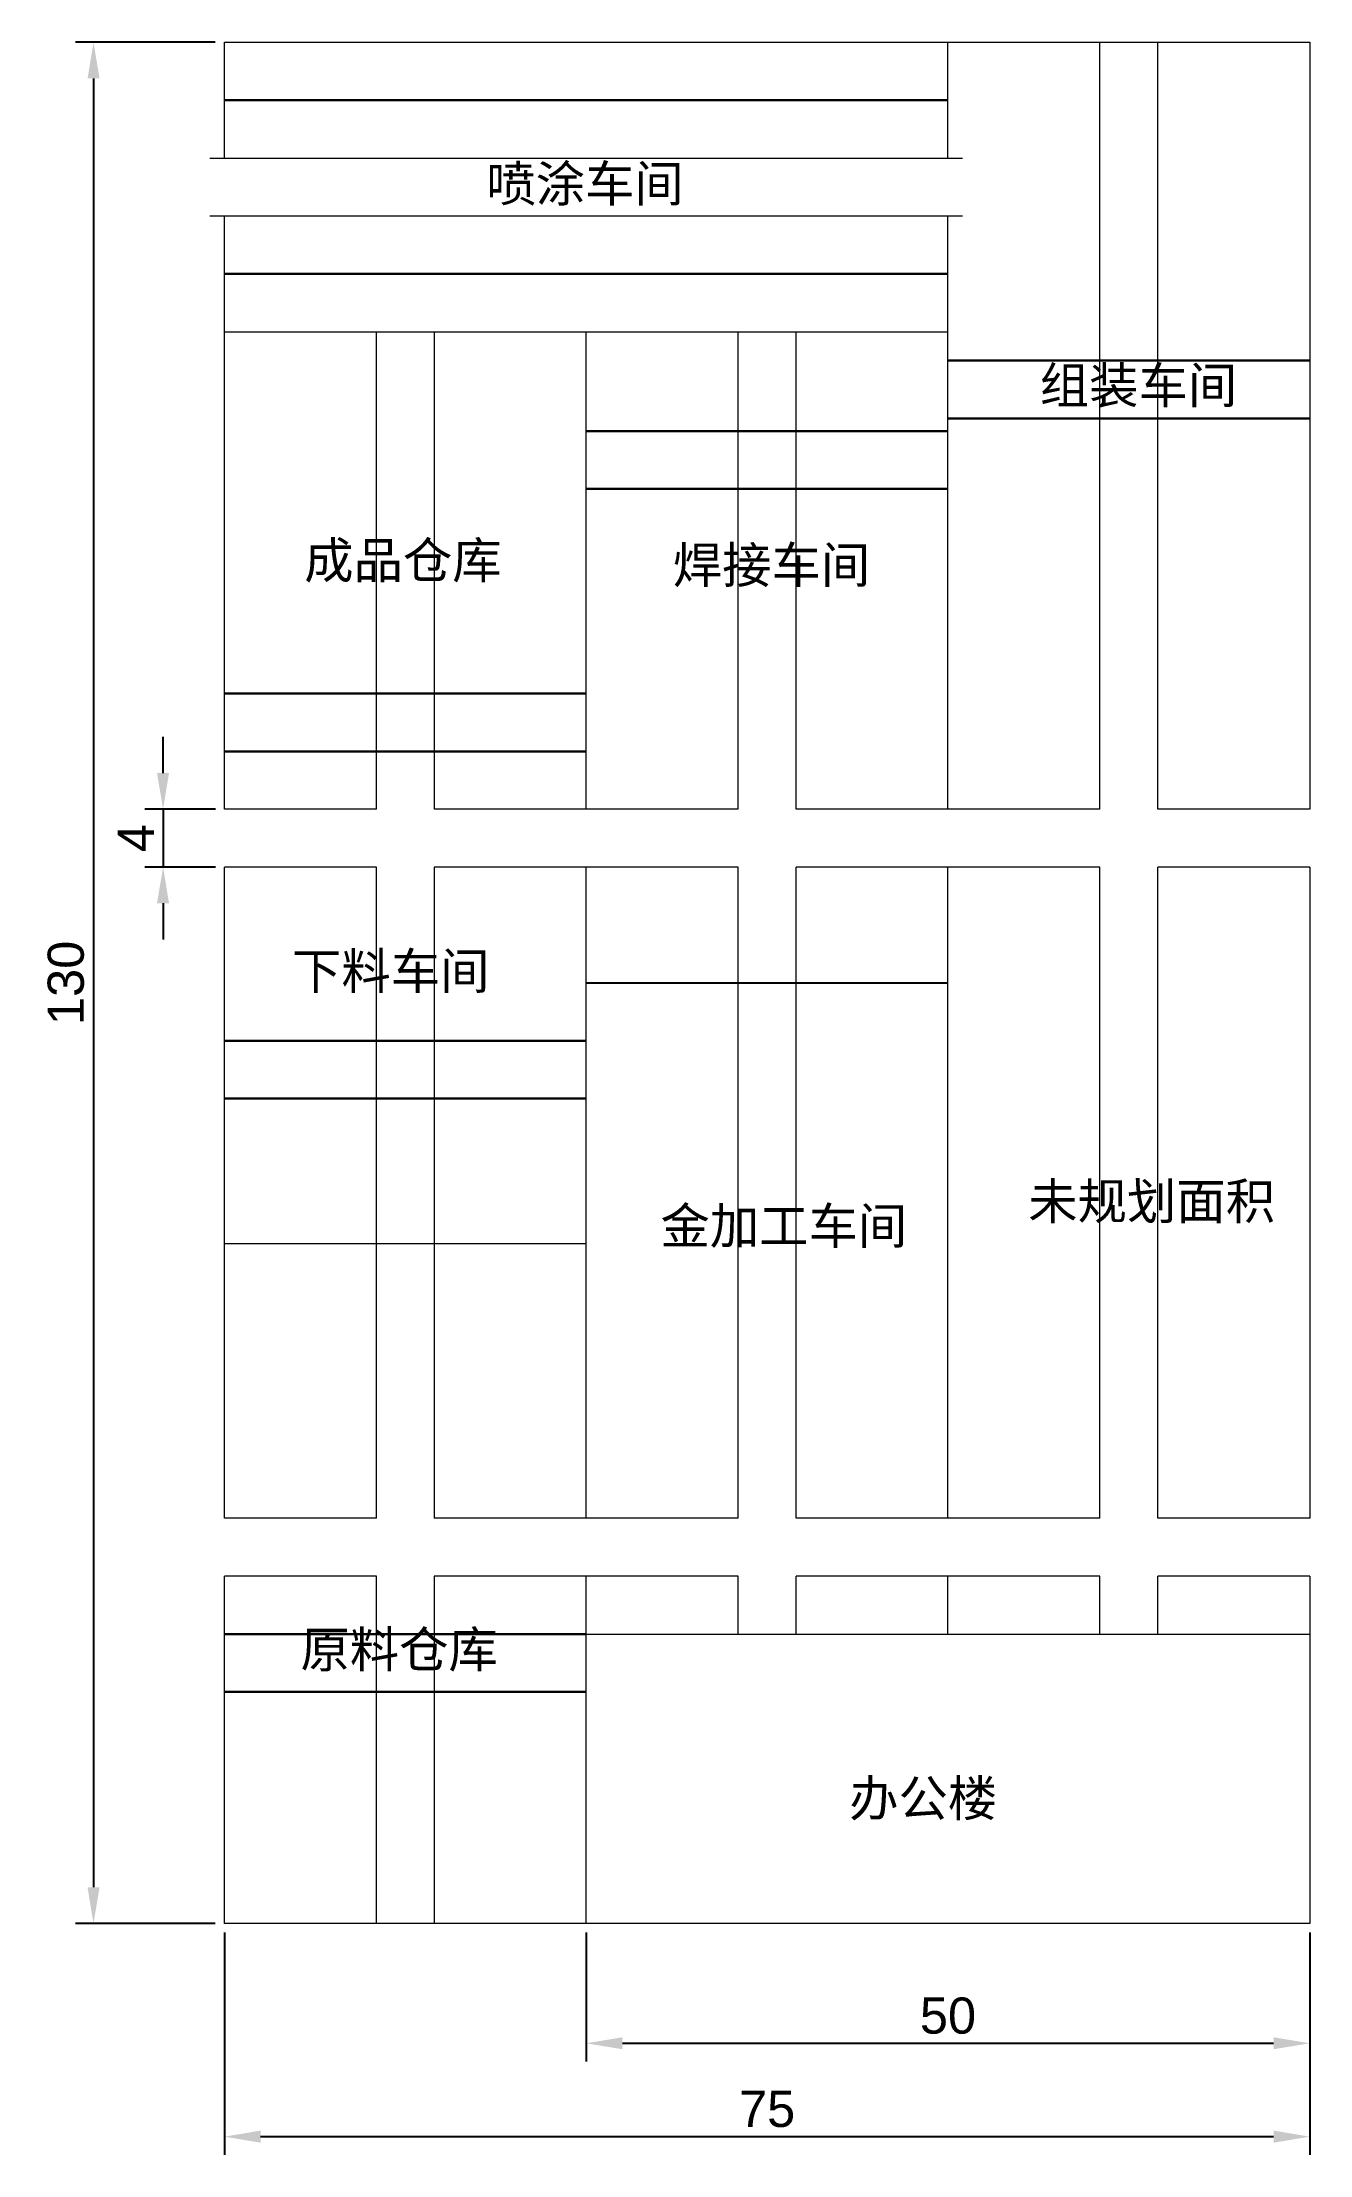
# Model space of a CAD drawing. Header units: millimetres. Extents: x -13 to 75, y -16 to 130.
import ezdxf

# ---------------------------------------------------------------- set-up
doc = ezdxf.new("R2010")
doc.units = ezdxf.units.MM
doc.styles.get("Standard").update_dxf_attribs({"font": 'arial.ttf'})
doc.dimstyles.new('ISO-25', dxfattribs={"dimtxt": 2.5, "dimasz": 2.5, "dimexe": 1.25, "dimexo": 0.625, "dimtad": 1, "dimtxsty": 'Standard', "dimcen": 2.5, "dimadec": 0, "dimazin": 0, "dimtfac": 1, "dimtmove": 0, "dimatfit": 3, "dimfxl": 1, "dimarcsym": 0})

# ---------------------------------------------------------------- blocks, each defined once
blk = doc.blocks.new('*D1')
at = {"color": 0, "lineweight": -2, "transparency": 16777216}
for p, q in [((0, -0.62), (0, -15.98)), ((75, -0.62), (75, -15.98)), ((2.5, -14.73), (72.5, -14.73))]:
    blk.add_line(p, q, dxfattribs=at)
at = {"color": 0, "transparency": 16777216}
for points in [[(2.5, -14.31), (2.5, -15.15), (0, -14.73)], [(72.5, -14.31), (72.5, -15.15), (75, -14.73)]]:
    blk.add_solid(points, dxfattribs=at)
at = {"layer": 'Defpoints', "color": 0, "transparency": 16777216}
for p in [(0, 0), (75, 0), (75, -14.73)]:
    blk.add_point(p, dxfattribs=at)
at = {"color": 0, "lineweight": 9, "transparency": 16777216, "insert": (37.5, -12.83), "char_height": 2.5, "attachment_point": 5}
blk.add_mtext('75', dxfattribs=at)
blk = doc.blocks.new('*D2')
at = {"color": 0, "lineweight": -2, "transparency": 16777216}
for p, q in [((25, -0.62), (25, -9.53)), ((75, -0.62), (75, -9.53)), ((27.5, -8.28), (72.5, -8.28))]:
    blk.add_line(p, q, dxfattribs=at)
at = {"color": 0, "transparency": 16777216}
for points in [[(27.5, -7.86), (27.5, -8.69), (25, -8.28)], [(72.5, -7.86), (72.5, -8.69), (75, -8.28)]]:
    blk.add_solid(points, dxfattribs=at)
at = {"layer": 'Defpoints', "color": 0, "transparency": 16777216}
for p in [(25, 0), (75, 0), (75, -8.28)]:
    blk.add_point(p, dxfattribs=at)
at = {"color": 0, "lineweight": 9, "transparency": 16777216, "insert": (50, -6.38), "char_height": 2.5, "attachment_point": 5}
blk.add_mtext('50', dxfattribs=at)
blk = doc.blocks.new('*D3')
at = {"color": 0, "lineweight": -2, "transparency": 16777216}
for p, q in [((-0.63, 130), (-10.3, 130)), ((-9.05, 127.5), (-9.05, 2.5)), ((-0.63, 0), (-10.3, 0))]:
    blk.add_line(p, q, dxfattribs=at)
at = {"color": 0, "transparency": 16777216}
for points in [[(-9.46, 127.5), (-8.63, 127.5), (-9.05, 130)], [(-9.46, 2.5), (-8.63, 2.5), (-9.05, 0)]]:
    blk.add_solid(points, dxfattribs=at)
at = {"layer": 'Defpoints', "color": 0, "transparency": 16777216}
for p in [(0, 130), (-9.05, 0), (0, 0)]:
    blk.add_point(p, dxfattribs=at)
at = {"color": 0, "lineweight": 9, "transparency": 16777216, "insert": (-10.95, 65), "char_height": 2.5, "attachment_point": 5, "rotation": 90}
blk.add_mtext('130', dxfattribs=at)
blk = doc.blocks.new('*D4')
at = {"color": 0, "lineweight": -2, "transparency": 16777216}
for p, q in [((-4.24, 79.5), (-4.24, 82)), ((-0.62, 77), (-5.49, 77)), ((-4.24, 77), (-4.24, 73)), ((-0.62, 73), (-5.49, 73)), ((-4.24, 70.5), (-4.24, 68))]:
    blk.add_line(p, q, dxfattribs=at)
at = {"color": 0, "transparency": 16777216}
for points in [[(-4.66, 79.5), (-3.83, 79.5), (-4.24, 77)], [(-4.66, 70.5), (-3.83, 70.5), (-4.24, 73)]]:
    blk.add_solid(points, dxfattribs=at)
at = {"layer": 'Defpoints', "color": 0, "transparency": 16777216}
for p in [(0, 77), (-4.24, 73), (0, 73)]:
    blk.add_point(p, dxfattribs=at)
at = {"color": 0, "lineweight": 9, "transparency": 16777216, "insert": (-6.12, 75), "char_height": 2.5, "attachment_point": 5, "rotation": 90}
blk.add_mtext('4', dxfattribs=at)

msp = doc.modelspace()

# ---------------------------------------------------------------- linework, layer by layer
at = {"lineweight": 9}
for p, q in [((0, 130), (75, 130)), ((0, 122), (0, 130)), ((50, 122), (50, 130)), ((60.5, 77), (60.5, 130)), ((64.5, 77), (64.5, 130)), ((75, 130), (75, 77)), ((-1, 122), (51, 122)), ((-1, 118), (51, 118)), ((0, 77), (0, 118)), ((50, 77), (50, 118)), ((0, 110), (50, 110)), ((10.5, 77), (10.5, 110)), ((14.5, 110), (14.5, 77)), ((25, 77), (25, 110)), ((35.5, 77), (35.5, 110)), ((39.5, 77), (39.5, 110)), ((10.5, 77), (0, 77)), ((35.5, 77), (14.5, 77)), ((60.5, 77), (39.5, 77)), ((75, 77), (64.5, 77)), ((0, 28), (0, 73)), ((10.5, 73), (0, 73)), ((10.5, 28), (10.5, 73)), ((14.5, 73), (14.5, 28)), ((35.5, 73), (14.5, 73)), ((25, 28), (25, 73)), ((35.5, 28), (35.5, 73)), ((39.5, 28), (39.5, 73)), ((60.5, 73), (39.5, 73)), ((50, 28), (50, 73)), ((60.5, 28), (60.5, 73)), ((64.5, 28), (64.5, 73)), ((75, 73), (64.5, 73)), ((75, 73), (75, 28)), ((0, 47), (25, 47)), ((10.5, 28), (0, 28)), ((35.5, 28), (14.5, 28)), ((60.5, 28), (39.5, 28)), ((75, 28), (64.5, 28)), ((0, 0), (0, 24)), ((10.5, 24), (0, 24)), ((10.5, 0), (10.5, 24)), ((35.5, 24), (14.5, 24)), ((14.5, 24), (14.5, 0)), ((25, 0), (25, 24)), ((35.5, 20), (35.5, 24)), ((39.5, 20), (39.5, 24)), ((60.5, 24), (39.5, 24)), ((50, 20), (50, 24)), ((60.5, 20), (60.5, 24)), ((64.5, 20), (64.5, 24)), ((75, 24), (64.5, 24)), ((75, 24), (75, 0)), ((25, 20), (75, 20)), ((75, 0), (0, 0)), ((75, 0), (50, 0))]:
    msp.add_line(p, q, dxfattribs=at)
at = {"lineweight": 30}
for p, q in [((0, 126), (50, 126)), ((0, 114), (50, 114)), ((50, 108), (75, 108)), ((50, 104), (75, 104)), ((25, 103.13), (50, 103.13)), ((25, 99.13), (50, 99.13)), ((0, 85), (25, 85)), ((0, 81), (25, 81)), ((0, 61), (25, 61)), ((25, 57), (0, 57)), ((0, 20), (25, 20)), ((0, 16), (25, 16))]:
    msp.add_line(p, q, dxfattribs=at)
msp.add_line((25, 65), (50, 65))

# ---------------------------------------------------------------- texts
at = {"lineweight": 9, "char_height": 2.5, "attachment_point": 1}
for s, heights, insert in [('{\\fKaiTi_GB2312|b0|i0|c134|p49;喷涂车间}', [3.365], (18.103, 121.481)), ('{\\fKaiTi_GB2312|b0|i0|c134|p49;组装车间}', [0], (56.348, 107.543)), ('{\\fKaiTi_GB2312|b0|i0|c134|p49;成品仓库}', [0], (5.512, 95.454)), ('{\\fKaiTi_GB2312|b0|i0|c134|p49;焊接车间}', [0], (30.988, 95.126)), ('{\\fKaiTi_GB2312|b0|i0|c134|p49;下料车间}', [0], (4.674, 67.065)), ('{\\fKaiTi_GB2312|b0|i0|c134|p49;未规划面积}', [0], (55.548, 51.166)), ('{\\fKaiTi_GB2312|b0|i0|c134|p49;金加工车间}', [0], (30.132, 49.458)), ('{\\fKaiTi_GB2312|b0|i0|c134|p49;原料仓库}', [0], (5.254, 20.186)), ('{\\fKaiTi_GB2312|b0|i0|c134|p49;办公楼}', [0], (43.17, 9.905))]:
    msp.add_mtext_dynamic_manual_height_columns(s, width=27.21763, gutter_width=12.5, heights=heights, dxfattribs=dict(at, insert=insert))

# ---------------------------------------------------------------- dimensions: what is measured, and where the dimension line sits
at = {"lineweight": 9}
dim = msp.add_linear_dim(base=(-9.048, 0), p1=(0, 130), p2=(0, 0), angle=90, dimstyle='ISO-25', dxfattribs=at)
dim.commit()
dim.dimension.update_dxf_attribs({"geometry": '*D3', "text_midpoint": (-10.95, 65)})
dim = msp.add_aligned_dim(p1=(0, 77), p2=(0, 73), distance=-4.243, dimstyle='ISO-25', dxfattribs=at)
dim.commit()
dim.dimension.update_dxf_attribs({"geometry": '*D4', "text_midpoint": (-6.118, 75)})
for base, p1, picture, middle in [((75, -14.73), (0, 0), '*D1', (37.5, -12.834)), ((75, -8.278), (25, 0), '*D2', (50, -6.376))]:
    dim = msp.add_linear_dim(base=base, p1=p1, p2=(75, 0), dimstyle='ISO-25', dxfattribs=at)
    dim.commit()
    dim.dimension.update_dxf_attribs({"geometry": picture, "text_midpoint": middle})

doc.saveas('drawing.dxf')
